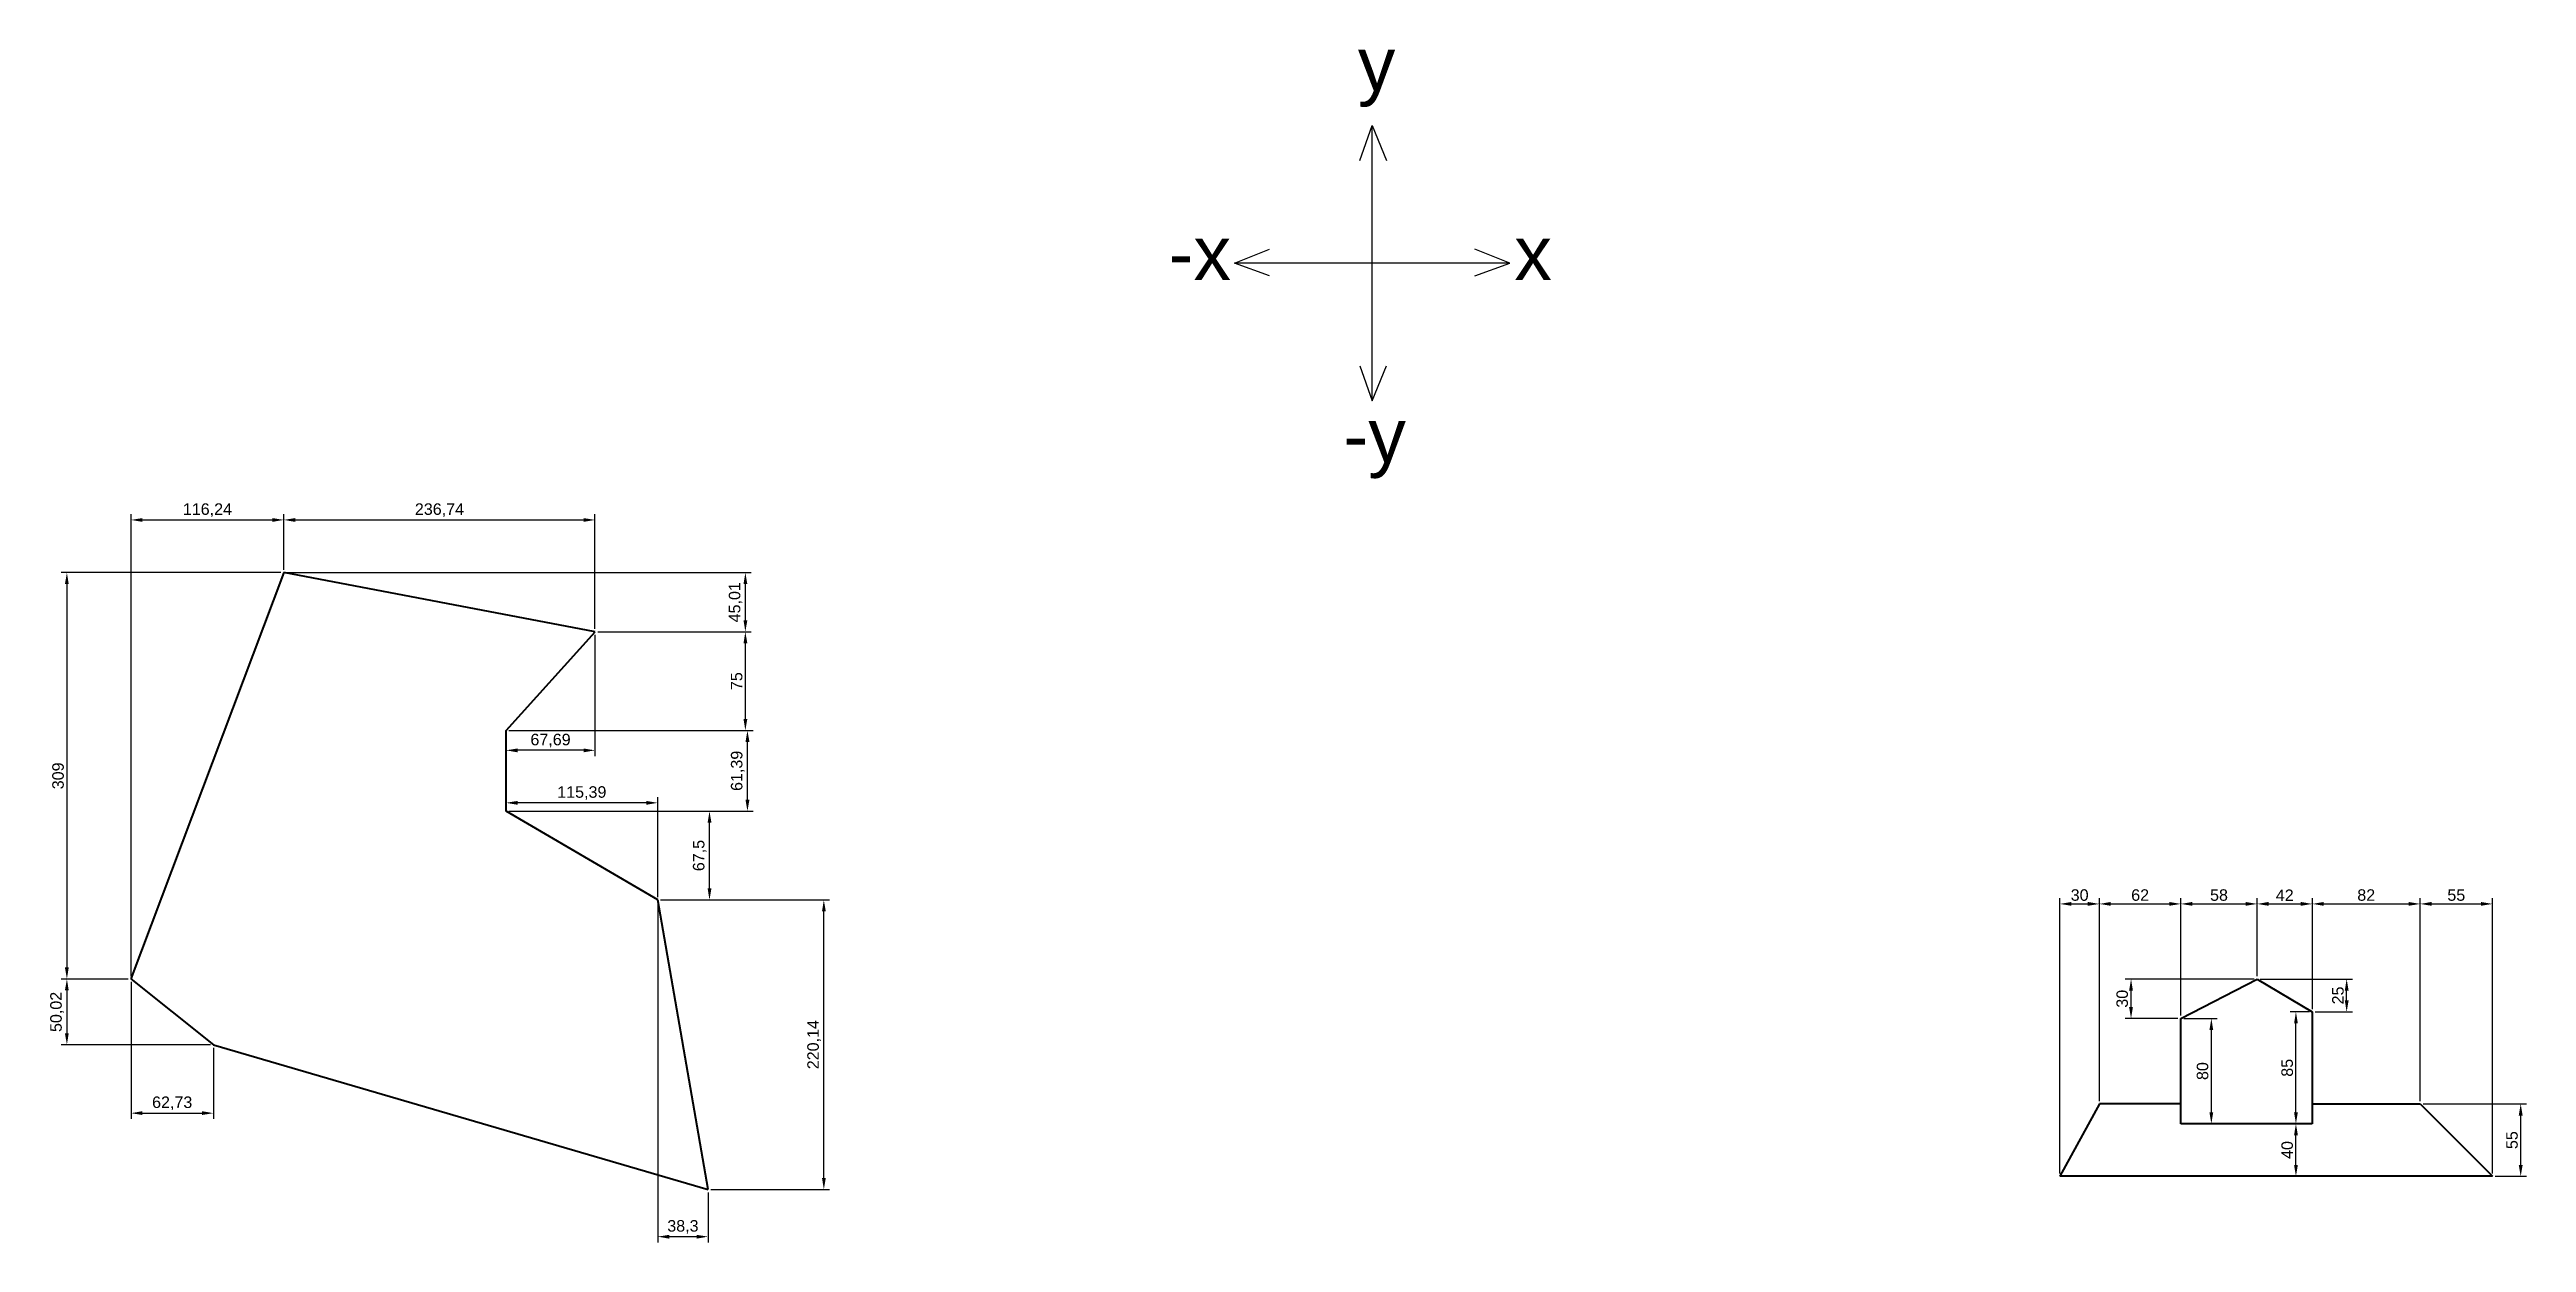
# Model space of a CAD drawing. Header units: centimetres. Extents: x 1115 to 3000, y -136 to 771.
import ezdxf

# ---------------------------------------------------------------- set-up
doc = ezdxf.new("R2010")
doc.units = ezdxf.units.CM
doc.layers.add('010-FORT', color=82, linetype='Continuous', lineweight=40)
doc.layers.add('086-Annotations', color=120, linetype='Continuous', lineweight=30)
doc.layers.add('085-Cotation', color=7, linetype='Continuous', lineweight=9, true_color=0xeb1414)
doc.styles.get("Standard").update_dxf_attribs({"font": 'arial.ttf'})
doc.dimstyles.new('ISO-25-SD', dxfattribs={"dimscale": 3.5, "dimtxt": 2.5, "dimasz": 2.5, "dimexe": 1.25, "dimexo": 0.625, "dimtad": 1, "dimtxsty": 'Standard', "dimcen": 2.5, "dimclrt": 7, "dimadec": 0, "dimazin": 0, "dimtfac": 1, "dimtmove": 0, "dimatfit": 3, "dimfxl": 1, "dimarcsym": 0})

# ---------------------------------------------------------------- blocks, each defined once
blk = doc.blocks.new('*D2')
at = {"layer": '085-Cotation', "color": 0, "lineweight": -2, "transparency": 16777216}
for p, q in [((1580.3, 124), (1708.9, 124)), ((1704.5, -87.4), (1704.5, 115.3)), ((1618.6, -96.1), (1708.9, -96.1))]:
    blk.add_line(p, q, dxfattribs=at)
at = {"layer": '085-Cotation', "color": 0, "transparency": 16777216}
for points in [[(1703.1, 115.3), (1706, 115.3), (1704.5, 124)], [(1703.1, -87.4), (1706, -87.4), (1704.5, -96.1)]]:
    blk.add_solid(points, dxfattribs=at)
at = {"layer": 'Defpoints', "color": 0, "transparency": 16777216}
for p in [(1578.1, 124), (1704.5, 124), (1616.4, -96.1)]:
    blk.add_point(p, dxfattribs=at)
at = {"layer": '085-Cotation', "color": 7, "transparency": 16777216, "insert": (1697.1, 14), "char_height": 8.75, "attachment_point": 5, "rotation": 90}
blk.add_mtext('220,14', dxfattribs=at)
blk = doc.blocks.new('*D3')
at = {"layer": '085-Cotation', "color": 0, "lineweight": -2, "transparency": 16777216}
for p, q in [((1464.9, 191.5), (1621.9, 191.5)), ((1617.5, 132.8), (1617.5, 182.8)), ((1580.3, 124), (1621.9, 124))]:
    blk.add_line(p, q, dxfattribs=at)
at = {"layer": '085-Cotation', "color": 0, "transparency": 16777216}
for points in [[(1616.1, 182.8), (1619, 182.8), (1617.5, 191.5)], [(1616.1, 132.8), (1619, 132.8), (1617.5, 124)]]:
    blk.add_solid(points, dxfattribs=at)
at = {"layer": 'Defpoints', "color": 0, "transparency": 16777216}
for p in [(1462.7, 191.5), (1617.5, 191.5), (1578.1, 124)]:
    blk.add_point(p, dxfattribs=at)
at = {"layer": '085-Cotation', "color": 7, "transparency": 16777216, "insert": (1610.1, 157.8), "char_height": 8.75, "attachment_point": 5, "rotation": 90}
blk.add_mtext('67,5', dxfattribs=at)
blk = doc.blocks.new('*D4')
at = {"layer": '085-Cotation', "color": 0, "lineweight": -2, "transparency": 16777216}
for p, q in [((1464.9, 252.9), (1650.8, 252.9)), ((1646.4, 200.3), (1646.4, 244.2)), ((1464.9, 191.5), (1650.8, 191.5))]:
    blk.add_line(p, q, dxfattribs=at)
at = {"layer": '085-Cotation', "color": 0, "transparency": 16777216}
for points in [[(1644.9, 244.2), (1647.9, 244.2), (1646.4, 252.9)], [(1644.9, 200.3), (1647.9, 200.3), (1646.4, 191.5)]]:
    blk.add_solid(points, dxfattribs=at)
at = {"layer": 'Defpoints', "color": 0, "transparency": 16777216}
for p in [(1462.7, 252.9), (1646.4, 252.9), (1462.7, 191.5)]:
    blk.add_point(p, dxfattribs=at)
at = {"layer": '085-Cotation', "color": 7, "transparency": 16777216, "insert": (1639, 222.2), "char_height": 8.75, "attachment_point": 5, "rotation": 90}
blk.add_mtext('61,39', dxfattribs=at)
blk = doc.blocks.new('*D5')
at = {"layer": '085-Cotation', "color": 0, "lineweight": -2, "transparency": 16777216}
for p, q in [((1532.6, 327.9), (1649.2, 327.9)), ((1644.8, 261.7), (1644.8, 319.2)), ((1464.9, 252.9), (1649.2, 252.9))]:
    blk.add_line(p, q, dxfattribs=at)
at = {"layer": '085-Cotation', "color": 0, "transparency": 16777216}
for points in [[(1643.4, 319.2), (1646.3, 319.2), (1644.8, 327.9)], [(1643.4, 261.7), (1646.3, 261.7), (1644.8, 252.9)]]:
    blk.add_solid(points, dxfattribs=at)
at = {"layer": 'Defpoints', "color": 0, "transparency": 16777216}
for p in [(1530.4, 327.9), (1644.8, 327.9), (1462.7, 252.9)]:
    blk.add_point(p, dxfattribs=at)
at = {"layer": '085-Cotation', "color": 7, "transparency": 16777216, "insert": (1638.2, 290.4), "char_height": 8.75, "attachment_point": 5, "rotation": 90}
blk.add_mtext('75', dxfattribs=at)
blk = doc.blocks.new('*D6')
at = {"layer": '085-Cotation', "color": 0, "lineweight": -2, "transparency": 16777216}
for p, q in [((1295.9, 372.9), (1649.2, 372.9)), ((1644.8, 336.7), (1644.8, 364.2)), ((1532.6, 327.9), (1649.2, 327.9))]:
    blk.add_line(p, q, dxfattribs=at)
at = {"layer": '085-Cotation', "color": 0, "transparency": 16777216}
for points in [[(1643.4, 364.2), (1646.3, 364.2), (1644.8, 372.9)], [(1643.4, 336.7), (1646.3, 336.7), (1644.8, 327.9)]]:
    blk.add_solid(points, dxfattribs=at)
at = {"layer": 'Defpoints', "color": 0, "transparency": 16777216}
for p in [(1293.7, 372.9), (1644.8, 372.9), (1530.4, 327.9)]:
    blk.add_point(p, dxfattribs=at)
at = {"layer": '085-Cotation', "color": 7, "transparency": 16777216, "insert": (1637.4, 350.4), "char_height": 8.75, "attachment_point": 5, "rotation": 90}
blk.add_mtext('45,01', dxfattribs=at)
blk = doc.blocks.new('*D7')
at = {"layer": '085-Cotation', "color": 0, "lineweight": -2, "transparency": 16777216}
for p, q in [((1291.5, 372.9), (1124.3, 372.9)), ((1128.7, 364.2), (1128.7, 72.7)), ((1175.3, 63.9), (1124.3, 63.9))]:
    blk.add_line(p, q, dxfattribs=at)
at = {"layer": '085-Cotation', "color": 0, "transparency": 16777216}
for points in [[(1127.2, 364.2), (1130.1, 364.2), (1128.7, 372.9)], [(1127.2, 72.7), (1130.1, 72.7), (1128.7, 63.9)]]:
    blk.add_solid(points, dxfattribs=at)
at = {"layer": 'Defpoints', "color": 0, "transparency": 16777216}
for p in [(1293.7, 372.9), (1128.7, 63.9), (1177.5, 63.9)]:
    blk.add_point(p, dxfattribs=at)
at = {"layer": '085-Cotation', "color": 7, "transparency": 16777216, "insert": (1122, 218.4), "char_height": 8.75, "attachment_point": 5, "rotation": 90}
blk.add_mtext('309', dxfattribs=at)
blk = doc.blocks.new('*D8')
at = {"layer": '085-Cotation', "color": 0, "lineweight": -2, "transparency": 16777216}
for p, q in [((1177.5, 66.1), (1177.5, 417.3)), ((1293.7, 375.1), (1293.7, 417.3)), ((1186.2, 413), (1284.9, 413))]:
    blk.add_line(p, q, dxfattribs=at)
at = {"layer": '085-Cotation', "color": 0, "transparency": 16777216}
for points in [[(1186.2, 414.4), (1186.2, 411.5), (1177.5, 413)], [(1284.9, 414.4), (1284.9, 411.5), (1293.7, 413)]]:
    blk.add_solid(points, dxfattribs=at)
at = {"layer": 'Defpoints', "color": 0, "transparency": 16777216}
for p in [(1293.7, 413), (1293.7, 372.9), (1177.5, 63.9)]:
    blk.add_point(p, dxfattribs=at)
at = {"layer": '085-Cotation', "color": 7, "transparency": 16777216, "insert": (1235.6, 420.4), "char_height": 8.75, "attachment_point": 5}
blk.add_mtext('116,24', dxfattribs=at)
blk = doc.blocks.new('*D9')
at = {"layer": '085-Cotation', "color": 0, "lineweight": -2, "transparency": 16777216}
for p, q in [((1293.7, 375.1), (1293.7, 417.3)), ((1530.4, 330.1), (1530.4, 417.3)), ((1302.4, 413), (1521.7, 413))]:
    blk.add_line(p, q, dxfattribs=at)
at = {"layer": '085-Cotation', "color": 0, "transparency": 16777216}
for points in [[(1302.4, 414.4), (1302.4, 411.5), (1293.7, 413)], [(1521.7, 414.4), (1521.7, 411.5), (1530.4, 413)]]:
    blk.add_solid(points, dxfattribs=at)
at = {"layer": 'Defpoints', "color": 0, "transparency": 16777216}
for p in [(1530.4, 413), (1293.7, 372.9), (1530.4, 327.9)]:
    blk.add_point(p, dxfattribs=at)
at = {"layer": '085-Cotation', "color": 7, "transparency": 16777216, "insert": (1412.1, 420.4), "char_height": 8.75, "attachment_point": 5}
blk.add_mtext('236,74', dxfattribs=at)
blk = doc.blocks.new('*D10')
at = {"layer": '085-Cotation', "color": 0, "lineweight": -2, "transparency": 16777216}
for p, q in [((1530.4, 325.7), (1530.4, 233.4)), ((1462.7, 250.7), (1462.7, 233.4)), ((1521.7, 237.8), (1471.5, 237.8))]:
    blk.add_line(p, q, dxfattribs=at)
at = {"layer": '085-Cotation', "color": 0, "transparency": 16777216}
for points in [[(1471.5, 239.2), (1471.5, 236.3), (1462.7, 237.8)], [(1521.7, 239.2), (1521.7, 236.3), (1530.4, 237.8)]]:
    blk.add_solid(points, dxfattribs=at)
at = {"layer": 'Defpoints', "color": 0, "transparency": 16777216}
for p in [(1530.4, 327.9), (1462.7, 252.9), (1462.7, 237.8)]:
    blk.add_point(p, dxfattribs=at)
at = {"layer": '085-Cotation', "color": 7, "transparency": 16777216, "insert": (1496.6, 245.2), "char_height": 8.75, "attachment_point": 5}
blk.add_mtext('67,69', dxfattribs=at)
blk = doc.blocks.new('*D11')
at = {"layer": '085-Cotation', "color": 0, "lineweight": -2, "transparency": 16777216}
for p, q in [((1462.7, 193.7), (1462.7, 202.3)), ((1569.4, 197.9), (1471.5, 197.9)), ((1578.1, 126.2), (1578.1, 202.3))]:
    blk.add_line(p, q, dxfattribs=at)
at = {"layer": '085-Cotation', "color": 0, "transparency": 16777216}
for points in [[(1471.5, 199.3), (1471.5, 196.4), (1462.7, 197.9)], [(1569.4, 199.3), (1569.4, 196.4), (1578.1, 197.9)]]:
    blk.add_solid(points, dxfattribs=at)
at = {"layer": 'Defpoints', "color": 0, "transparency": 16777216}
for p in [(1462.7, 197.9), (1462.7, 191.5), (1578.1, 124)]:
    blk.add_point(p, dxfattribs=at)
at = {"layer": '085-Cotation', "color": 7, "transparency": 16777216, "insert": (1520.4, 205.3), "char_height": 8.75, "attachment_point": 5}
blk.add_mtext('115,39', dxfattribs=at)
blk = doc.blocks.new('*D12')
at = {"layer": '085-Cotation', "color": 0, "lineweight": -2, "transparency": 16777216}
for p, q in [((1578.1, 121.8), (1578.1, -136.4)), ((1616.4, -98.3), (1616.4, -136.4)), ((1586.9, -132), (1607.7, -132))]:
    blk.add_line(p, q, dxfattribs=at)
at = {"layer": '085-Cotation', "color": 0, "transparency": 16777216}
for points in [[(1586.9, -130.6), (1586.9, -133.5), (1578.1, -132)], [(1607.7, -130.6), (1607.7, -133.5), (1616.4, -132)]]:
    blk.add_solid(points, dxfattribs=at)
at = {"layer": 'Defpoints', "color": 0, "transparency": 16777216}
for p in [(1578.1, 124), (1616.4, -96.1), (1616.4, -132)]:
    blk.add_point(p, dxfattribs=at)
at = {"layer": '085-Cotation', "color": 7, "transparency": 16777216, "insert": (1597.3, -124.6), "char_height": 8.75, "attachment_point": 5}
blk.add_mtext('38,3', dxfattribs=at)
blk = doc.blocks.new('*D13')
at = {"layer": '085-Cotation', "color": 0, "lineweight": -2, "transparency": 16777216}
for p, q in [((2644.8, -83.9), (2644.8, 125.4)), ((2653.5, 121), (2666, 121)), ((2674.8, -28.9), (2674.8, 125.4))]:
    blk.add_line(p, q, dxfattribs=at)
at = {"layer": '085-Cotation', "color": 0, "transparency": 16777216}
for points in [[(2653.5, 122.5), (2653.5, 119.6), (2644.8, 121)], [(2666, 122.5), (2666, 119.6), (2674.8, 121)]]:
    blk.add_solid(points, dxfattribs=at)
at = {"layer": 'Defpoints', "color": 0, "transparency": 16777216}
for p in [(2674.8, 121), (2674.8, -31.1), (2644.8, -86.1)]:
    blk.add_point(p, dxfattribs=at)
at = {"layer": '085-Cotation', "color": 7, "transparency": 16777216, "insert": (2659.8, 127.7), "char_height": 8.75, "attachment_point": 5}
blk.add_mtext('30', dxfattribs=at)
blk = doc.blocks.new('*D14')
at = {"layer": '085-Cotation', "color": 0, "lineweight": -2, "transparency": 16777216}
for p, q in [((2834.6, -46.1), (2820, -46.1)), ((2824.3, -77.4), (2824.3, -54.9)), ((2971.6, -86.1), (2820, -86.1))]:
    blk.add_line(p, q, dxfattribs=at)
at = {"layer": '085-Cotation', "color": 0, "transparency": 16777216}
for points in [[(2822.9, -54.9), (2825.8, -54.9), (2824.3, -46.1)], [(2822.9, -77.4), (2825.8, -77.4), (2824.3, -86.1)]]:
    blk.add_solid(points, dxfattribs=at)
at = {"layer": 'Defpoints', "color": 0, "transparency": 16777216}
for p in [(2824.3, -46.1), (2836.8, -46.1), (2973.8, -86.1)]:
    blk.add_point(p, dxfattribs=at)
at = {"layer": '085-Cotation', "color": 7, "transparency": 16777216, "insert": (2817.7, -66.1), "char_height": 8.75, "attachment_point": 5, "rotation": 90}
blk.add_mtext('40', dxfattribs=at)
blk = doc.blocks.new('*D15')
at = {"layer": '085-Cotation', "color": 0, "lineweight": -2, "transparency": 16777216}
for p, q in [((2921, -31.1), (2999.7, -31.1)), ((2995.3, -77.4), (2995.3, -39.9)), ((2976, -86.1), (2999.7, -86.1))]:
    blk.add_line(p, q, dxfattribs=at)
at = {"layer": '085-Cotation', "color": 0, "transparency": 16777216}
for points in [[(2993.8, -39.9), (2996.8, -39.9), (2995.3, -31.1)], [(2993.8, -77.4), (2996.8, -77.4), (2995.3, -86.1)]]:
    blk.add_solid(points, dxfattribs=at)
at = {"layer": 'Defpoints', "color": 0, "transparency": 16777216}
for p in [(2918.8, -31.1), (2995.3, -31.1), (2973.8, -86.1)]:
    blk.add_point(p, dxfattribs=at)
at = {"layer": '085-Cotation', "color": 7, "transparency": 16777216, "insert": (2988.7, -58.6), "char_height": 8.75, "attachment_point": 5, "rotation": 90}
blk.add_mtext('55', dxfattribs=at)
blk = doc.blocks.new('*D16')
at = {"layer": '085-Cotation', "color": 0, "lineweight": -2, "transparency": 16777216}
for p, q in [((2834.6, 38.9), (2820, 38.9)), ((2824.3, -37.4), (2824.3, 30.1)), ((2834.6, -46.1), (2820, -46.1))]:
    blk.add_line(p, q, dxfattribs=at)
at = {"layer": '085-Cotation', "color": 0, "transparency": 16777216}
for points in [[(2822.9, 30.1), (2825.8, 30.1), (2824.3, 38.9)], [(2822.9, -37.4), (2825.8, -37.4), (2824.3, -46.1)]]:
    blk.add_solid(points, dxfattribs=at)
at = {"layer": 'Defpoints', "color": 0, "transparency": 16777216}
for p in [(2824.3, 38.9), (2836.8, 38.9), (2836.8, -46.1)]:
    blk.add_point(p, dxfattribs=at)
at = {"layer": '085-Cotation', "color": 7, "transparency": 16777216, "insert": (2817.7, -3.6), "char_height": 8.75, "attachment_point": 5, "rotation": 90}
blk.add_mtext('85', dxfattribs=at)
blk = doc.blocks.new('*D17')
at = {"layer": '085-Cotation', "color": 0, "lineweight": -2, "transparency": 16777216}
for p, q in [((2797, 63.9), (2867.3, 63.9)), ((2839, 38.9), (2867.3, 38.9)), ((2862.9, 47.6), (2862.9, 55.1))]:
    blk.add_line(p, q, dxfattribs=at)
at = {"layer": '085-Cotation', "color": 0, "transparency": 16777216}
for points in [[(2861.5, 55.1), (2864.4, 55.1), (2862.9, 63.9)], [(2861.5, 47.6), (2864.4, 47.6), (2862.9, 38.9)]]:
    blk.add_solid(points, dxfattribs=at)
at = {"layer": 'Defpoints', "color": 0, "transparency": 16777216}
for p in [(2794.8, 63.9), (2862.9, 63.9), (2836.8, 38.9)]:
    blk.add_point(p, dxfattribs=at)
at = {"layer": '085-Cotation', "color": 7, "transparency": 16777216, "insert": (2856.3, 51.4), "char_height": 8.75, "attachment_point": 5, "rotation": 90}
blk.add_mtext('25', dxfattribs=at)
blk = doc.blocks.new('*D18')
at = {"layer": '085-Cotation', "color": 0, "lineweight": -2, "transparency": 16777216}
for p, q in [((2674.8, -28.9), (2674.8, 125.4)), ((2683.5, 121), (2728, 121)), ((2736.8, 36.1), (2736.8, 125.4))]:
    blk.add_line(p, q, dxfattribs=at)
at = {"layer": '085-Cotation', "color": 0, "transparency": 16777216}
for points in [[(2683.5, 122.5), (2683.5, 119.6), (2674.8, 121)], [(2728, 122.5), (2728, 119.6), (2736.8, 121)]]:
    blk.add_solid(points, dxfattribs=at)
at = {"layer": 'Defpoints', "color": 0, "transparency": 16777216}
for p in [(2736.8, 121), (2736.8, 33.9), (2674.8, -31.1)]:
    blk.add_point(p, dxfattribs=at)
at = {"layer": '085-Cotation', "color": 7, "transparency": 16777216, "insert": (2705.8, 127.7), "char_height": 8.75, "attachment_point": 5}
blk.add_mtext('62', dxfattribs=at)
blk = doc.blocks.new('*D19')
at = {"layer": '085-Cotation', "color": 0, "lineweight": -2, "transparency": 16777216}
for p, q in [((2736.8, 36.1), (2736.8, 125.4)), ((2745.5, 121), (2786, 121)), ((2794.8, 66.1), (2794.8, 125.4))]:
    blk.add_line(p, q, dxfattribs=at)
at = {"layer": '085-Cotation', "color": 0, "transparency": 16777216}
for points in [[(2745.5, 122.5), (2745.5, 119.6), (2736.8, 121)], [(2786, 122.5), (2786, 119.6), (2794.8, 121)]]:
    blk.add_solid(points, dxfattribs=at)
at = {"layer": 'Defpoints', "color": 0, "transparency": 16777216}
for p in [(2794.8, 121), (2794.8, 63.9), (2736.8, 33.9)]:
    blk.add_point(p, dxfattribs=at)
at = {"layer": '085-Cotation', "color": 7, "transparency": 16777216, "insert": (2765.8, 127.7), "char_height": 8.75, "attachment_point": 5}
blk.add_mtext('58', dxfattribs=at)
blk = doc.blocks.new('*D20')
at = {"layer": '085-Cotation', "color": 0, "lineweight": -2, "transparency": 16777216}
for p, q in [((2794.8, 66.1), (2794.8, 125.4)), ((2803.5, 121), (2828, 121)), ((2836.8, 41.1), (2836.8, 125.4))]:
    blk.add_line(p, q, dxfattribs=at)
at = {"layer": '085-Cotation', "color": 0, "transparency": 16777216}
for points in [[(2803.5, 122.5), (2803.5, 119.6), (2794.8, 121)], [(2828, 122.5), (2828, 119.6), (2836.8, 121)]]:
    blk.add_solid(points, dxfattribs=at)
at = {"layer": 'Defpoints', "color": 0, "transparency": 16777216}
for p in [(2836.8, 121), (2794.8, 63.9), (2836.8, 38.9)]:
    blk.add_point(p, dxfattribs=at)
at = {"layer": '085-Cotation', "color": 7, "transparency": 16777216, "insert": (2815.8, 127.6), "char_height": 8.75, "attachment_point": 5}
blk.add_mtext('42', dxfattribs=at)
blk = doc.blocks.new('*D21')
at = {"layer": '085-Cotation', "color": 0, "lineweight": -2, "transparency": 16777216}
for p, q in [((2836.8, 41.1), (2836.8, 125.4)), ((2845.5, 121), (2910, 121)), ((2918.8, -28.9), (2918.8, 125.4))]:
    blk.add_line(p, q, dxfattribs=at)
at = {"layer": '085-Cotation', "color": 0, "transparency": 16777216}
for points in [[(2845.5, 122.5), (2845.5, 119.6), (2836.8, 121)], [(2910, 122.5), (2910, 119.6), (2918.8, 121)]]:
    blk.add_solid(points, dxfattribs=at)
at = {"layer": 'Defpoints', "color": 0, "transparency": 16777216}
for p in [(2918.8, 121), (2836.8, 38.9), (2918.8, -31.1)]:
    blk.add_point(p, dxfattribs=at)
at = {"layer": '085-Cotation', "color": 7, "transparency": 16777216, "insert": (2877.8, 127.7), "char_height": 8.75, "attachment_point": 5}
blk.add_mtext('82', dxfattribs=at)
blk = doc.blocks.new('*D22')
at = {"layer": '085-Cotation', "color": 0, "lineweight": -2, "transparency": 16777216}
for p, q in [((2918.8, -28.9), (2918.8, 125.4)), ((2927.5, 121), (2965, 121)), ((2973.8, -83.9), (2973.8, 125.4))]:
    blk.add_line(p, q, dxfattribs=at)
at = {"layer": '085-Cotation', "color": 0, "transparency": 16777216}
for points in [[(2927.5, 122.5), (2927.5, 119.6), (2918.8, 121)], [(2965, 122.5), (2965, 119.6), (2973.8, 121)]]:
    blk.add_solid(points, dxfattribs=at)
at = {"layer": 'Defpoints', "color": 0, "transparency": 16777216}
for p in [(2973.8, 121), (2918.8, -31.1), (2973.8, -86.1)]:
    blk.add_point(p, dxfattribs=at)
at = {"layer": '085-Cotation', "color": 7, "transparency": 16777216, "insert": (2946.3, 127.7), "char_height": 8.75, "attachment_point": 5}
blk.add_mtext('55', dxfattribs=at)
blk = doc.blocks.new('*D23')
at = {"layer": '085-Cotation', "color": 0, "lineweight": -2, "transparency": 16777216}
for p, q in [((2792.6, 63.9), (2694.5, 63.9)), ((2698.9, 42.6), (2698.9, 55.1)), ((2734.6, 33.9), (2694.5, 33.9))]:
    blk.add_line(p, q, dxfattribs=at)
at = {"layer": '085-Cotation', "color": 0, "transparency": 16777216}
for points in [[(2697.4, 55.1), (2700.3, 55.1), (2698.9, 63.9)], [(2697.4, 42.6), (2700.3, 42.6), (2698.9, 33.9)]]:
    blk.add_solid(points, dxfattribs=at)
at = {"layer": 'Defpoints', "color": 0, "transparency": 16777216}
for p in [(2698.9, 63.9), (2794.8, 63.9), (2736.8, 33.9)]:
    blk.add_point(p, dxfattribs=at)
at = {"layer": '085-Cotation', "color": 7, "transparency": 16777216, "insert": (2692.2, 48.9), "char_height": 8.75, "attachment_point": 5, "rotation": 90}
blk.add_mtext('30', dxfattribs=at)
blk = doc.blocks.new('*D25')
at = {"layer": '085-Cotation', "color": 0, "lineweight": -2, "transparency": 16777216}
for p, q in [((2739, 33.9), (2764.4, 33.9)), ((2760, -37.4), (2760, 25.1)), ((2739, -46.1), (2764.4, -46.1))]:
    blk.add_line(p, q, dxfattribs=at)
at = {"layer": '085-Cotation', "color": 0, "transparency": 16777216}
for points in [[(2758.5, 25.1), (2761.4, 25.1), (2760, 33.9)], [(2758.5, -37.4), (2761.4, -37.4), (2760, -46.1)]]:
    blk.add_solid(points, dxfattribs=at)
at = {"layer": 'Defpoints', "color": 0, "transparency": 16777216}
for p in [(2736.8, 33.9), (2760, 33.9), (2736.8, -46.1)]:
    blk.add_point(p, dxfattribs=at)
at = {"layer": '085-Cotation', "color": 7, "transparency": 16777216, "insert": (2753.3, -6.1), "char_height": 8.75, "attachment_point": 5, "rotation": 90}
blk.add_mtext('80', dxfattribs=at)
blk = doc.blocks.new('*D26')
at = {"layer": '085-Cotation', "color": 0, "lineweight": -2, "transparency": 16777216}
for p, q in [((1175.3, 63.9), (1124.3, 63.9)), ((1128.7, 55.2), (1128.7, 22.7)), ((1238, 13.9), (1124.3, 13.9))]:
    blk.add_line(p, q, dxfattribs=at)
at = {"layer": '085-Cotation', "color": 0, "transparency": 16777216}
for points in [[(1127.2, 55.2), (1130.1, 55.2), (1128.7, 63.9)], [(1127.2, 22.7), (1130.1, 22.7), (1128.7, 13.9)]]:
    blk.add_solid(points, dxfattribs=at)
at = {"layer": 'Defpoints', "color": 0, "transparency": 16777216}
for p in [(1177.5, 63.9), (1128.7, 13.9), (1240.2, 13.9)]:
    blk.add_point(p, dxfattribs=at)
at = {"layer": '085-Cotation', "color": 7, "transparency": 16777216, "insert": (1121.2, 38.9), "char_height": 8.75, "attachment_point": 5, "rotation": 90}
blk.add_mtext('50,02', dxfattribs=at)
blk = doc.blocks.new('*D27')
at = {"layer": '085-Cotation', "color": 0, "lineweight": -2, "transparency": 16777216}
for p, q in [((1177.5, 61.7), (1177.5, -42.4)), ((1240.2, 11.7), (1240.2, -42.4)), ((1186.2, -38.1), (1231.4, -38.1))]:
    blk.add_line(p, q, dxfattribs=at)
at = {"layer": '085-Cotation', "color": 0, "transparency": 16777216}
for points in [[(1186.2, -36.6), (1186.2, -39.5), (1177.5, -38.1)], [(1231.4, -36.6), (1231.4, -39.5), (1240.2, -38.1)]]:
    blk.add_solid(points, dxfattribs=at)
at = {"layer": 'Defpoints', "color": 0, "transparency": 16777216}
for p in [(1177.5, 63.9), (1240.2, 13.9), (1240.2, -38.1)]:
    blk.add_point(p, dxfattribs=at)
at = {"layer": '085-Cotation', "color": 7, "transparency": 16777216, "insert": (1208.8, -30.6), "char_height": 8.75, "attachment_point": 5}
blk.add_mtext('62,73', dxfattribs=at)

msp = doc.modelspace()

# ---------------------------------------------------------------- linework, layer by layer
at = {"layer": '010-FORT'}
for p, q in [((1293.693, 372.924), (1177.453, 63.927)), ((1530.433, 327.914), (1293.693, 372.924)), ((1462.743, 252.914), (1530.433, 327.914)), ((1462.743, 191.524), (1462.743, 252.914)), ((1578.133, 124.024), (1462.743, 191.524)), ((1616.433, -96.116), (1578.133, 124.024)), ((1177.453, 63.927), (1240.183, 13.907)), ((2736.789, 33.884), (2794.789, 63.884)), ((2794.789, 63.884), (2836.789, 38.884)), ((2836.789, 38.884), (2836.789, -46.116)), ((2736.789, -46.116), (2736.789, 33.884)), ((1240.183, 13.907), (1616.433, -96.116)), ((2674.789, -31.116), (2644.789, -86.116)), ((2736.789, -31.116), (2674.789, -31.116)), ((2836.789, -31.116), (2918.789, -31.116)), ((2918.789, -31.116), (2973.789, -86.116)), ((2836.789, -46.116), (2736.789, -46.116)), ((2973.789, -86.116), (2644.789, -86.116))]:
    msp.add_line(p, q, dxfattribs=at)
at = {"layer": '086-Annotations'}
for p, q in [((2121.681, 503.498), (2121.681, 712.987)), ((2226.425, 608.243), (2016.937, 608.243))]:
    msp.add_line(p, q, dxfattribs=at)
for points in [[(2112.161, 686.349), (2121.681, 712.987), (2132.404, 686.349)], [(2043.575, 598.723), (2016.937, 608.243), (2043.575, 618.966)], [(2199.787, 598.723), (2226.425, 608.243), (2199.787, 618.966)], [(2112.161, 530.137), (2121.681, 503.498), (2132.404, 530.137)]]:
    msp.add_lwpolyline(points, dxfattribs=at)

# ---------------------------------------------------------------- texts
for s, height, p in [('y', 40.876, (2110.71, 739.264)), ('-x', 40.8758, (1966.687, 595.373)), ('x', 40.876, (2229.788, 595.373)), ('-y', 40.8758, (2099.685, 456.783))]:
    msp.add_text(s, height=height, dxfattribs=at).set_placement(p)

# ---------------------------------------------------------------- dimensions: what is measured, and where the dimension line sits
at = {"layer": '085-Cotation'}
for base, p1, p2, picture, middle in [((1293.693, 412.952), (1177.453, 63.927), (1293.693, 372.924), '*D8', (1235.573, 420.398)), ((1462.743, 237.788), (1530.433, 327.914), (1462.743, 252.914), '*D10', (1496.588, 245.234)), ((1462.743, 197.887), (1578.133, 124.024), (1462.743, 191.524), '*D11', (1520.438, 205.333)), ((2674.789, 121.03), (2644.789, -86.116), (2674.789, -31.116), '*D13', (2659.789, 127.688)), ((1616.433, -132.017), (1578.133, 124.024), (1616.433, -96.116), '*D12', (1597.283, -124.571)), ((1240.183, -38.07), (1177.453, 63.927), (1240.183, 13.907), '*D27', (1208.818, -30.624))]:
    dim = msp.add_linear_dim(base=base, p1=p1, p2=p2, dimstyle='ISO-25-SD', dxfattribs=at)
    dim.commit()
    dim.dimension.update_dxf_attribs({"geometry": picture, "text_midpoint": middle})
for base, p1, p2, picture, middle in [((1530.433, 412.952), (1293.693, 372.924), (1530.433, 327.914), '*D9', (1412.063, 420.398)), ((2736.789, 121.03), (2674.789, -31.116), (2736.789, 33.884), '*D18', (2705.789, 127.685)), ((2794.789, 121.03), (2736.789, 33.884), (2794.789, 63.884), '*D19', (2765.789, 127.685)), ((2836.789, 121.03), (2794.789, 63.884), (2836.789, 38.884), '*D20', (2815.789, 127.611)), ((2918.789, 121.03), (2836.789, 38.884), (2918.789, -31.116), '*D21', (2877.789, 127.685)), ((2973.789, 121.03), (2918.789, -31.116), (2973.789, -86.116), '*D22', (2946.289, 127.668))]:
    dim = msp.add_linear_dim(base=base, p1=p1, p2=p2, dimstyle='ISO-25-SD', override={"dimtmove": 1}, dxfattribs=at)
    dim.commit()
    dim.dimension.update_dxf_attribs({"geometry": picture, "text_midpoint": middle})
for base, p1, p2, picture, middle in [((1128.68, 63.927), (1293.693, 372.924), (1177.453, 63.927), '*D7', (1122.022, 218.426)), ((2698.864, 63.884), (2736.789, 33.884), (2794.789, 63.884), '*D23', (2692.206, 48.884)), ((2759.989, 33.884), (2736.789, -46.116), (2736.789, 33.884), '*D25', (2753.334, -6.116)), ((2995.308, -31.116), (2973.789, -86.116), (2918.789, -31.116), '*D15', (2988.671, -58.616)), ((2824.342, -46.116), (2973.789, -86.116), (2836.789, -46.116), '*D14', (2817.687, -66.116))]:
    dim = msp.add_linear_dim(base=base, p1=p1, p2=p2, angle=90, dimstyle='ISO-25-SD', dxfattribs=at)
    dim.commit()
    dim.dimension.update_dxf_attribs({"geometry": picture, "text_midpoint": middle})
for base, p1, p2, picture, middle in [((1644.842, 372.924), (1530.433, 327.914), (1293.693, 372.924), '*D6', (1637.396, 350.419)), ((1644.842, 327.914), (1462.743, 252.914), (1530.433, 327.914), '*D5', (1638.205, 290.414)), ((1646.397, 252.914), (1462.743, 191.524), (1462.743, 252.914), '*D4', (1638.951, 222.219)), ((1617.542, 191.524), (1578.133, 124.024), (1462.743, 191.524), '*D3', (1610.096, 157.774)), ((1704.542, 124.024), (1616.433, -96.116), (1578.133, 124.024), '*D2', (1697.096, 13.954)), ((1128.68, 13.907), (1177.453, 63.927), (1240.183, 13.907), '*D26', (1121.234, 38.917)), ((2862.91, 63.884), (2836.789, 38.884), (2794.789, 63.884), '*D17', (2856.255, 51.384)), ((2824.342, 38.884), (2836.789, -46.116), (2836.789, 38.884), '*D16', (2817.687, -3.616))]:
    dim = msp.add_linear_dim(base=base, p1=p1, p2=p2, angle=90, dimstyle='ISO-25-SD', override={"dimtmove": 1}, dxfattribs=at)
    dim.commit()
    dim.dimension.update_dxf_attribs({"geometry": picture, "text_midpoint": middle})

doc.saveas('drawing.dxf')
